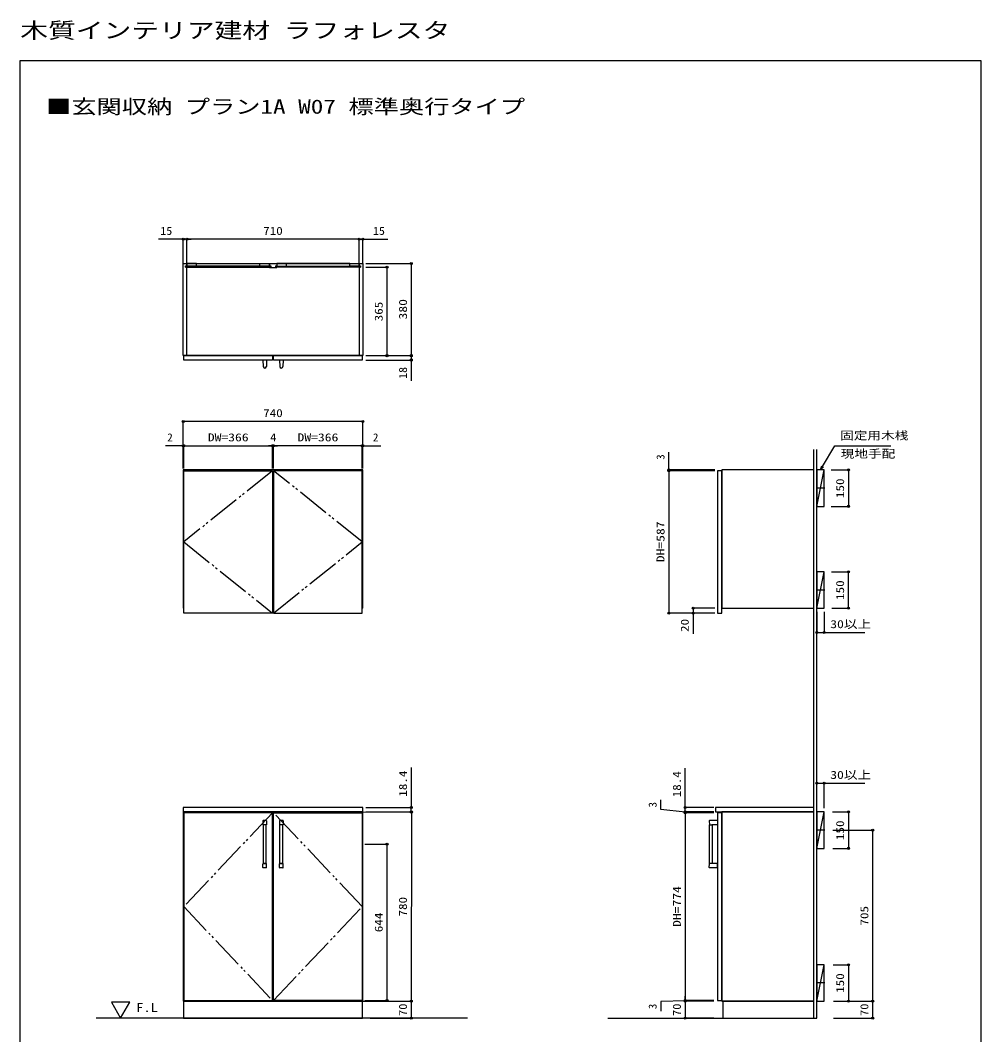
# Model space of a CAD drawing. Units: millimetres, scale not verified. Extents: x -1980 to 1980, y -3200 to 3205.
# Drawn here: x -1980 to 1980, y -977 to 3205 of the extents above; entities that cross this region are included whole.
import ezdxf
from ezdxf.enums import TextEntityAlignment as Align

# ---------------------------------------------------------------- set-up
doc = ezdxf.new("R2010")
doc.units = ezdxf.units.MM
doc.header["$LTSCALE"] = 15
doc.linetypes.add('CHAIN2', pattern=[12, 9, -1, 1, -1])
doc.linetypes.add('DOUBLE_CHAIN2', pattern=[12.8, 9, -1, 0.6, -0.6, 0.6, -1])
for name, color, linetype in [('0-0_YKK_ZWAK', 7, 'Continuous'), ('0-1_USER1', 3, 'Continuous'), ('0-2_YKK_12', 2, 'Continuous'), ('0-3_YKK_13', 4, 'Continuous'), ('0-4_YSS_K', 3, 'Continuous'), ('0-5_YKK_11', 7, 'Continuous'), ('0-6_YKK_D', 6, 'Continuous')]:
    doc.layers.add(name, color=color, linetype=linetype)
doc.styles.add('ＭＳ ゴシック', font='')
doc.styles.get('ＭＳ ゴシック').set_extended_font_data('MS Gothic')

msp = doc.modelspace()

# ---------------------------------------------------------------- linework, layer by layer
at = {"layer": '0-0_YKK_ZWAK'}
for p, q in [((-1980, 3040), (1980, 3040)), ((1980, 3040), (1980, -3200))]:
    msp.add_line(p, q, dxfattribs=at)
msp.add_lwpolyline([(1980, -3200), (-1980, -3200), (-1980, 3040)], dxfattribs=at)
at = {"layer": '0-2_YKK_12'}
for p, q in [((-1298.36, 2192.64), (-1292.86, 2192.64)), ((-1298.36, 2187.64), (-1298.36, 2192.64)), ((-1298.36, 2187.64), (-1292.86, 2187.64)), ((-1292.86, 2192.64), (-1292.86, 2202.64)), ((-1292.86, 1822.64), (-1292.86, 2187.64)), ((-1253.86, 2202.64), (-992.86, 2202.64)), ((-952.86, 2202.64), (-922.86, 2202.64)), ((-952.86, 2202.64), (-952.86, 2192.64)), ((-952.86, 2192.64), (-947.36, 2192.64)), ((-952.86, 2187.64), (-947.36, 2187.64)), ((-952.86, 2187.64), (-952.86, 2186.64)), ((-952.86, 2186.64), (-947.36, 2185.64)), ((-947.36, 2192.64), (-947.36, 2187.64)), ((-947.36, 2185.64), (-928.36, 2185.64)), ((-928.36, 2192.64), (-922.86, 2192.64)), ((-928.36, 2192.64), (-928.36, 2187.64)), ((-928.36, 2187.64), (-922.86, 2187.64)), ((-928.36, 2185.64), (-922.86, 2186.64)), ((-922.86, 2202.64), (-922.86, 2192.64)), ((-922.86, 2187.64), (-922.86, 2186.64)), ((-621.86, 2202.64), (-882.86, 2202.64)), ((-582.86, 2192.64), (-577.86, 2192.64)), ((-582.86, 2187.64), (-582.86, 1822.64)), ((-582.86, 2187.64), (-577.86, 2187.64)), ((-577.86, 2192.64), (-577.86, 2187.64)), ((-1307.86, 781.41), (-1305.85, 781.41))]:
    msp.add_line(p, q, dxfattribs=at)
at = {"layer": '0-2_YKK_12', "linetype": 'DOUBLE_CHAIN2'}
for p, q in [((-569.86, 1054.91), (-935.86, 1348.41)), ((-935.85, 761.41), (-569.85, 1054.91))]:
    msp.add_line(p, q, dxfattribs=at)
at = {"layer": '0-2_YKK_12', "linetype": 'CHAIN2'}
for p, q in [((1337.37, 1276.41), (1301.79, 1276.41)), ((1337.37, 856.41), (1301.79, 856.41)), ((1337.37, -133.59), (1301.79, -133.59)), ((1337.37, -763.59), (1301.79, -763.59))]:
    msp.add_line(p, q, dxfattribs=at)
at = {"layer": '0-2_YKK_12'}
for points in [[(-567.86, 1822.64), (-1307.86, 1822.64), (-1307.86, 2202.64), (-567.86, 2202.64)], [(-1297.86, 2188.14), (-948.86, 2188.14), (-948.86, 2192.14), (-1297.86, 2192.14)], [(-1292.86, 2192.14), (-1253.86, 2192.14), (-1253.86, 2202.64), (-1292.86, 2202.64)], [(-953.86, 2192.14), (-992.86, 2192.14), (-992.86, 2202.64), (-953.86, 2202.64)], [(-577.86, 2188.14), (-926.86, 2188.14), (-926.86, 2192.14), (-577.86, 2192.14)], [(-921.86, 2192.14), (-882.86, 2192.14), (-882.86, 2202.64), (-921.86, 2202.64)], [(-582.86, 2192.14), (-621.86, 2192.14), (-621.86, 2202.64), (-582.86, 2202.64)], [(-939.86, 1804.64), (-1305.86, 1804.64), (-1305.86, 1822.64), (-939.86, 1822.64)], [(-569.86, 1804.64), (-935.86, 1804.64), (-935.86, 1822.64), (-569.86, 1822.64)], [(-939.86, 761.41), (-1305.86, 761.41), (-1305.86, 1348.41), (-939.86, 1348.41)], [(-935.86, 761.41), (-569.86, 761.41), (-569.86, 1348.41), (-935.86, 1348.41)], [(894.08, 761.41), (912.08, 761.41), (912.08, 1348.41), (894.08, 1348.41)], [(912.08, 781.41), (1292.08, 781.41), (1292.08, 1351.41), (912.08, 1351.41)], [(-1308.61, -58.59), (-567.11, -58.59), (-567.11, -40.19), (-1308.61, -40.19)], [(887.08, -58.59), (1292.08, -58.59), (1292.08, -40.19), (887.08, -40.19)], [(-1307.86, -838.59), (-567.86, -838.59), (-567.86, -58.59), (-1307.86, -58.59)], [(-1305.86, -835.59), (-939.86, -835.59), (-939.86, -61.59), (-1305.86, -61.59)], [(-569.86, -835.59), (-935.86, -835.59), (-935.86, -61.59), (-569.86, -61.59)], [(894.08, -835.59), (912.08, -835.59), (912.08, -61.59), (894.08, -61.59)], [(912.08, -838.59), (1292.08, -838.59), (1292.08, -58.59), (912.08, -58.59)], [(-1306.86, -908.59), (-568.86, -908.59), (-568.86, -838.59), (-1306.86, -838.59)], [(916.08, -908.59), (1292.08, -908.59), (1292.08, -838.59), (916.08, -838.59)]]:
    msp.add_lwpolyline(points, close=True, dxfattribs=at)
msp.add_lwpolyline([(-567.86, 781.41), (-567.86, 1351.41), (-1307.86, 1351.41), (-1307.86, 781.41)], dxfattribs=at)
at = {"layer": '0-2_YKK_12', "linetype": 'DOUBLE_CHAIN2'}
for points in [[(-939.86, 1348.41), (-1305.86, 1054.91), (-939.86, 761.41)], [(-939.86, -61.59), (-1305.86, -448.59), (-939.86, -835.59)], [(-935.86, -835.59), (-569.86, -448.59), (-935.86, -61.59)]]:
    msp.add_lwpolyline(points, dxfattribs=at)
at = {"layer": '0-3_YKK_13'}
for p, q in [((-964.36, 1804.64), (-965.36, 1777.89)), ((-896.36, 1804.64), (-897.36, 1777.89)), ((-979.49, -95.08), (-979.5, -95.59)), ((-979.5, -95.59), (-979.36, -111.1)), ((-964.85, -111.59), (-978.86, -111.59)), ((-965.22, -94.09), (-978.49, -94.09)), ((-977.86, -271.59), (-977.86, -111.59)), ((-965.86, -271.59), (-965.86, -111.59)), ((-964.22, -95.59), (-964.35, -111.1)), ((-964.22, -95.08), (-964.22, -95.59)), ((-911.49, -95.08), (-911.5, -95.59)), ((-911.5, -95.59), (-911.36, -111.1)), ((-896.85, -111.59), (-910.86, -111.59)), ((-897.22, -94.09), (-910.49, -94.09)), ((-909.86, -271.59), (-909.86, -111.59)), ((-897.86, -271.59), (-897.86, -111.59)), ((-896.22, -95.59), (-896.35, -111.1)), ((-896.22, -95.08), (-896.22, -95.59)), ((860.94, -95.08), (860.94, -95.59)), ((860.94, -95.59), (861.07, -111.1)), ((861.57, -111.59), (873.58, -111.59)), ((861.58, -271.59), (861.58, -111.59)), ((894.08, -94.09), (861.94, -94.09)), ((894.08, -111.59), (871.08, -111.59)), ((873.58, -271.59), (873.58, -111.59)), ((894.08, -94.09), (894.08, -111.59)), ((-979.5, -287.59), (-979.36, -272.09)), ((-979.49, -288.1), (-979.5, -287.59)), ((-964.85, -271.59), (-978.86, -271.59)), ((-965.22, -289.09), (-978.49, -289.09)), ((-977.86, -271.59), (-965.86, -271.59)), ((-964.22, -287.59), (-964.35, -272.09)), ((-964.22, -288.1), (-964.22, -287.59)), ((-911.5, -287.59), (-911.36, -272.09)), ((-911.49, -288.1), (-911.5, -287.59)), ((-896.85, -271.59), (-910.86, -271.59)), ((-897.22, -289.09), (-910.49, -289.09)), ((-909.86, -271.59), (-897.86, -271.59)), ((-896.22, -287.59), (-896.35, -272.09)), ((-896.22, -288.1), (-896.22, -287.59)), ((860.94, -287.59), (861.07, -272.09)), ((860.94, -288.1), (860.94, -287.59)), ((867.58, -271.59), (861.57, -271.59)), ((873.58, -271.59), (861.58, -271.59)), ((894.08, -289.09), (861.94, -289.09)), ((894.08, -271.59), (867.58, -271.59)), ((894.08, -289.09), (894.08, -271.59))]:
    msp.add_line(p, q, dxfattribs=at)
for points in [[(-964.36, 1804.64), (-979.36, 1804.64), (-978.36, 1777.89)], [(-896.36, 1804.64), (-911.36, 1804.64), (-910.36, 1777.89)]]:
    msp.add_lwpolyline(points, dxfattribs=at)
for centre, radius, start, end in [((-971.86, 1778.14), 6.5, 182.15118, 357.84882), ((-903.86, 1778.14), 6.5, 182.15118, 357.84882), ((-978.49, -95.09), 1, 90, 179.5), ((-978.86, -111.09), 0.5, 180.5, 270), ((-965.22, -95.09), 1, 0.5, 90), ((-964.85, -111.09), 0.5, 270, 359.5), ((-910.49, -95.09), 1, 90, 179.5), ((-910.86, -111.09), 0.5, 180.5, 270), ((-897.22, -95.09), 1, 0.5, 90), ((-896.85, -111.09), 0.5, 270, 359.5), ((861.94, -95.09), 1, 90, 179.5), ((861.57, -111.09), 0.5, 180.5, 270), ((-978.49, -288.09), 1, 180.5, 270), ((-978.86, -272.09), 0.5, 90, 179.5), ((-965.22, -288.09), 1, 270, 359.5), ((-964.85, -272.09), 0.5, 0.5, 90), ((-910.49, -288.09), 1, 180.5, 270), ((-910.86, -272.09), 0.5, 90, 179.5), ((-897.22, -288.09), 1, 270, 359.5), ((-896.85, -272.09), 0.5, 0.5, 90), ((861.94, -288.09), 1, 180.5, 270), ((861.57, -272.09), 0.5, 90, 179.5)]:
    msp.add_arc(centre, radius, start, end, dxfattribs=at)
at = {"layer": '0-4_YSS_K'}
for p, q in [((1292.08, -908.59), (1292.08, 1435.22)), ((1304.58, -908.59), (1304.58, 1435.22)), ((1304.58, 1201.41), (1334.58, 1351.41)), ((1304.58, 781.41), (1334.58, 931.41)), ((1304.58, -208.59), (1334.58, -58.59)), ((1304.58, -838.59), (1334.58, -688.59)), ((-136.5, -908.59), (-1667.61, -908.59)), ((442.32, -908.59), (1304.58, -908.59))]:
    msp.add_line(p, q, dxfattribs=at)
for points in [[(1304.58, 1201.41), (1334.58, 1201.41), (1334.58, 1351.41), (1304.58, 1351.41)], [(1304.58, 781.41), (1334.58, 781.41), (1334.58, 931.41), (1304.58, 931.41)], [(1304.58, -208.59), (1334.58, -208.59), (1334.58, -58.59), (1304.58, -58.59)], [(1304.58, -838.59), (1334.58, -838.59), (1334.58, -688.59), (1304.58, -688.59)], [(-1566.36, -908.59), (-1528.19, -842.48), (-1604.53, -842.48)]]:
    msp.add_lwpolyline(points, close=True, dxfattribs=at)
at = {"layer": '0-5_YKK_11'}
for p, q in [((-582.86, 2192.64), (-582.86, 2202.64)), ((-1305.86, 761.41), (-1305.85, 761.41)), ((-935.85, 781.41), (-939.85, 781.41)), ((-567.86, 781.41), (-569.85, 781.41))]:
    msp.add_line(p, q, dxfattribs=at)
at = {"layer": '0-6_YKK_D'}
for p, q in [((-1307.86, 2302.64), (-1410.66, 2302.64)), ((-1307.86, 2203.64), (-1307.86, 2303.64)), ((-1292.86, 2302.64), (-1307.86, 2302.64)), ((-1292.86, 2203.64), (-1292.86, 2303.64)), ((-1292.86, 2203.64), (-1292.86, 2303.64)), ((-1292.86, 2302.64), (-1275.86, 2302.64)), ((-582.86, 2302.64), (-1292.86, 2302.64)), ((-582.86, 2302.64), (-599.86, 2302.64)), ((-582.86, 2203.64), (-582.86, 2303.64)), ((-582.86, 2203.64), (-582.86, 2303.64)), ((-582.86, 2302.64), (-567.86, 2302.64)), ((-567.86, 2203.64), (-567.86, 2303.64)), ((-567.86, 2302.64), (-465.06, 2302.64)), ((-554.85, 2202.64), (-366.86, 2202.64)), ((-554.85, 2187.64), (-466.86, 2187.64)), ((-467.86, 1822.64), (-467.86, 2187.64)), ((-367.86, 2202.64), (-367.86, 1822.64)), ((-554.85, 1822.64), (-366.86, 1822.64)), ((-554.85, 1822.64), (-466.86, 1822.64)), ((-554.85, 1822.64), (-366.86, 1822.64)), ((-554.85, 1804.64), (-366.86, 1804.64)), ((-1307.86, 1358.04), (-1307.86, 1552.41)), ((-567.86, 1551.41), (-1307.86, 1551.41)), ((-567.86, 1358.04), (-567.86, 1552.41)), ((-1307.86, 1451.41), (-1381.86, 1451.41)), ((-1307.86, 1358.04), (-1307.86, 1452.41)), ((-1305.86, 1451.41), (-1307.86, 1451.41)), ((-1305.86, 1358.04), (-1305.86, 1452.41)), ((-1305.86, 1358.04), (-1305.86, 1452.41)), ((-1305.86, 1451.41), (-1288.86, 1451.41)), ((-1305.86, 1451.41), (-939.86, 1451.41)), ((-939.86, 1451.41), (-956.86, 1451.41)), ((-939.86, 1358.04), (-939.86, 1452.41)), ((-939.86, 1358.04), (-939.86, 1452.41)), ((-935.86, 1451.41), (-939.86, 1451.41)), ((-935.86, 1358.04), (-935.86, 1452.41)), ((-935.86, 1358.04), (-935.86, 1452.41)), ((-935.86, 1451.41), (-918.86, 1451.41)), ((-569.86, 1451.41), (-935.86, 1451.41)), ((-569.86, 1451.41), (-586.86, 1451.41)), ((-569.86, 1358.04), (-569.86, 1452.41)), ((-569.86, 1358.04), (-569.86, 1452.41)), ((-569.86, 1451.41), (-567.86, 1451.41)), ((-567.86, 1358.04), (-567.86, 1452.41)), ((-567.86, 1451.41), (-493.86, 1451.41)), ((694.08, 1351.41), (694.08, 1425.41)), ((884.08, 1351.41), (693.08, 1351.41)), ((884.08, 1348.41), (693.08, 1348.41)), ((884.08, 1348.41), (693.08, 1348.41)), ((694.08, 1348.41), (694.08, 1351.41)), ((694.08, 1348.41), (694.08, 761.41)), ((694.08, 1348.41), (694.08, 1331.41)), ((1362.86, 1351.41), (1435.58, 1351.41)), ((1434.58, 1351.41), (1434.58, 1201.41)), ((1363.54, 1201.41), (1435.58, 1201.41)), ((1364.77, 931.41), (1435.58, 931.41)), ((1434.58, 781.41), (1434.58, 931.41)), ((884.08, 761.41), (693.08, 761.41)), ((884.08, 781.41), (793.08, 781.41)), ((884.08, 761.41), (793.08, 761.41)), ((1304.58, 766.48), (1304.58, 680.41)), ((1334.58, 766.41), (1334.58, 680.41)), ((1365.46, 781.41), (1435.58, 781.41)), ((-367.86, 125.07), (-367.86, -40.19)), ((1304.58, -46.23), (1304.58, 60.81)), ((1334.58, -43.59), (1334.58, 60.81)), ((-554.85, -40.19), (-366.86, -40.19)), ((-367.86, -58.59), (-367.86, -40.19)), ((880.08, -40.19), (760.58, -40.19)), ((761.58, -58.59), (761.58, -41.59)), ((-566.86, -58.59), (-366.61, -58.85)), ((-554.85, -58.59), (-366.86, -58.59)), ((-367.61, -58.85), (-368.61, -838.85)), ((880.08, -58.59), (760.58, -58.59)), ((880.08, -58.59), (760.58, -58.59)), ((880.08, -61.59), (760.58, -61.59)), ((880.08, -61.59), (760.58, -61.59)), ((761.58, -58.59), (761.58, -61.59)), ((761.58, -58.59), (761.58, -61.59)), ((761.58, -61.59), (761.58, -78.59)), ((761.58, -61.59), (761.58, -835.59)), ((1369.28, -58.59), (1435.58, -58.59)), ((1434.58, -58.59), (1434.58, -208.59)), ((1369.63, -133.59), (1535.58, -133.59)), ((1534.58, -838.59), (1534.58, -133.59)), ((-559.86, -191.59), (-466.86, -191.59)), ((-467.86, -835.59), (-467.86, -191.59)), ((1369.97, -208.59), (1435.58, -208.59)), ((1372.15, -688.59), (1435.58, -688.59)), ((1434.58, -688.59), (1434.58, -838.59)), ((-559.86, -835.59), (-466.86, -835.59)), ((880.08, -835.59), (760.58, -835.59)), ((880.08, -835.59), (760.58, -835.59)), ((761.58, -835.59), (761.58, -818.59)), ((761.58, -835.59), (761.58, -838.59)), ((761.58, -835.59), (761.58, -838.59)), ((-566.86, -838.59), (-367.61, -838.85)), ((-536.86, -838.59), (-366.86, -838.59)), ((-367.86, -838.59), (-367.86, -908.59)), ((880.08, -838.59), (760.58, -838.59)), ((880.08, -838.59), (760.58, -838.59)), ((761.58, -838.59), (761.58, -855.59)), ((761.58, -838.59), (761.58, -908.59)), ((1372.84, -838.59), (1535.58, -838.59)), ((1372.84, -838.59), (1535.58, -838.59)), ((1372.84, -838.59), (1435.58, -838.59)), ((1534.58, -908.59), (1534.58, -838.59)), ((-536.86, -908.59), (-366.86, -908.59)), ((880.08, -908.59), (760.58, -908.59)), ((1373.16, -908.59), (1535.58, -908.59))]:
    msp.add_line(p, q, dxfattribs=at)
for points in [[(-367.86, 1822.64), (-367.86, 1804.64), (-367.86, 1718.84)], [(1319.58, 1351.41), (1328.17, 1366.08), (1378.17, 1451.41), (1609.17, 1451.41)], [(1332.1, 1363.77), (1319.58, 1351.41), (1324.24, 1368.38)], [(794.08, 781.41), (794.08, 761.41), (794.08, 675.61)], [(1304.58, 681.41), (1334.58, 681.41), (1501.98, 681.41)], [(761.58, -58.59), (761.58, -40.19), (761.58, 122.61)], [(1304.58, 59.81), (1334.58, 59.81), (1501.98, 59.81)], [(761.58, -60.09), (661.58, -47.97), (661.58, -7.97)], [(761.58, -837.09), (661.58, -839.6), (661.58, -879.6)]]:
    msp.add_lwpolyline(points, dxfattribs=at)
for centre in [(-1307.86, 2302.64), (-1292.86, 2302.64), (-1292.86, 2302.64), (-582.86, 2302.64), (-582.86, 2302.64), (-567.86, 2302.64), (-467.86, 2187.64), (-367.86, 2202.64), (-467.86, 1822.64), (-367.86, 1822.64), (-367.86, 1822.64), (-367.86, 1804.64), (-1307.86, 1551.41), (-567.86, 1551.41), (-1307.86, 1451.41), (-1305.86, 1451.41), (-1305.86, 1451.41), (-939.86, 1451.41), (-939.86, 1451.41), (-935.86, 1451.41), (-935.86, 1451.41), (-569.86, 1451.41), (-569.86, 1451.41), (-567.86, 1451.41), (694.08, 1351.41), (694.08, 1348.41), (694.08, 1348.41), (1434.58, 1351.41), (1434.58, 1201.41), (1434.58, 931.41), (694.08, 761.41), (794.08, 781.41), (794.08, 761.41), (1434.58, 781.41), (1304.58, 681.41), (1334.58, 681.41), (1304.58, 59.81), (1334.58, 59.81), (-367.86, -40.19), (761.58, -40.19), (-367.86, -58.59), (-367.61, -58.85), (761.58, -58.59), (761.58, -58.59), (761.58, -61.59), (761.58, -61.59), (1434.58, -58.59), (1534.58, -133.59), (-467.86, -191.59), (1434.58, -208.59), (1434.58, -688.59), (-467.86, -835.59), (-368.61, -838.85), (-367.86, -838.59), (761.58, -835.59), (761.58, -835.59), (761.58, -838.59), (761.58, -838.59), (1434.58, -838.59), (1534.58, -838.59), (1534.58, -838.59), (-367.86, -908.59), (761.58, -908.59), (1534.58, -908.59)]:
    msp.add_circle(centre, 4.25, dxfattribs=at)

# ---------------------------------------------------------------- texts
at = {"layer": '0-1_USER1', "style": 'ＭＳ ゴシック'}
for s, height, width, p in [('木質インテリア建材 ラフォレスタ', 64.52, 1.3, (-1980, 3112)), ('■玄関収納 プラン1A W07 標準奥行タイプ', 58.65, 1.3, (-1873.59, 2802.47)), ('F.L', 36.66, 1.2, (-1502.3, -893.91))]:
    msp.add_text(s, height=height, dxfattribs=dict(at, width=width)).set_placement(p, align=Align.BOTTOM_LEFT)
at = {"layer": '0-6_YKK_D', "style": 'ＭＳ ゴシック'}
for s, width, p in [('15', 1.1, (-1402.66, 2310.64)), ('710', 1.2, (-978.66, 2310.64)), ('15', 1.1, (-525.86, 2310.64)), ('740', 1.2, (-978.66, 1559.41)), ('固定用木桟', 1.25, (1400.29, 1466.75)), ('DW=366', 1.25, (-1206.86, 1459.41)), ('4', 1.15, (-949.86, 1459.41)), ('DW=366', 1.25, (-836.86, 1459.41)), ('現地手配', 1.25, (1402.69, 1391.75)), ('30以上', 1.25, (1359.58, 689.41)), ('30以上', 1.25, (1359.58, 67.81))]:
    msp.add_text(s, height=32.99, dxfattribs=dict(at, width=width)).set_placement(p, align=Align.BOTTOM_LEFT)
for s, rotation, width, p in [('380', 90, 1.25, (-375.86, 1971.84)), ('365', 90, 1.2, (-475.86, 1964.34)), ('18', 90, 1.1, (-375.86, 1726.84)), ('150', 90, 1.2, (1426.58, 1235.61)), ('DH=587', 90, 1.25, (686.08, 970.91)), ('150', 90, 1.2, (1426.58, 815.61)), ('20', 90, 1.2, (786.08, 683.61)), ('18.4', 90, 1.2, (-375.86, 4.27)), ('18.4', 90, 1.2, (753.58, 1.81)), ('150', 90, 1.2, (1426.58, -174.39)), ('DH=774', 90, 1.25, (753.58, -532.59)), ('780', 89.927, 1.2, (-376.16, -489.64)), ('705', 90, 1.2, (1526.58, -526.89)), ('644', 90, 1.2, (-475.86, -554.39)), ('150', 90, 1.2, (1426.58, -804.39)), ('70', 90, 1.15, (-375.86, -899.99)), ('70', 90, 1.15, (753.58, -899.99)), ('70', 90, 1.15, (1526.58, -899.99))]:
    msp.add_text(s, height=32.99, rotation=rotation, dxfattribs=dict(at, width=width)).set_placement(p, align=Align.BOTTOM_LEFT)
for p in [(-1373.86, 1459.41), (-525.86, 1459.41)]:
    msp.add_text('2', height=32.99, dxfattribs=at).set_placement(p, align=Align.BOTTOM_LEFT)
for p in [(686.08, 1393.41), (653.58, -39.97), (653.58, -871.6)]:
    msp.add_text('3', height=32.99, rotation=90, dxfattribs=at).set_placement(p, align=Align.BOTTOM_LEFT)

doc.saveas('drawing.dxf')
